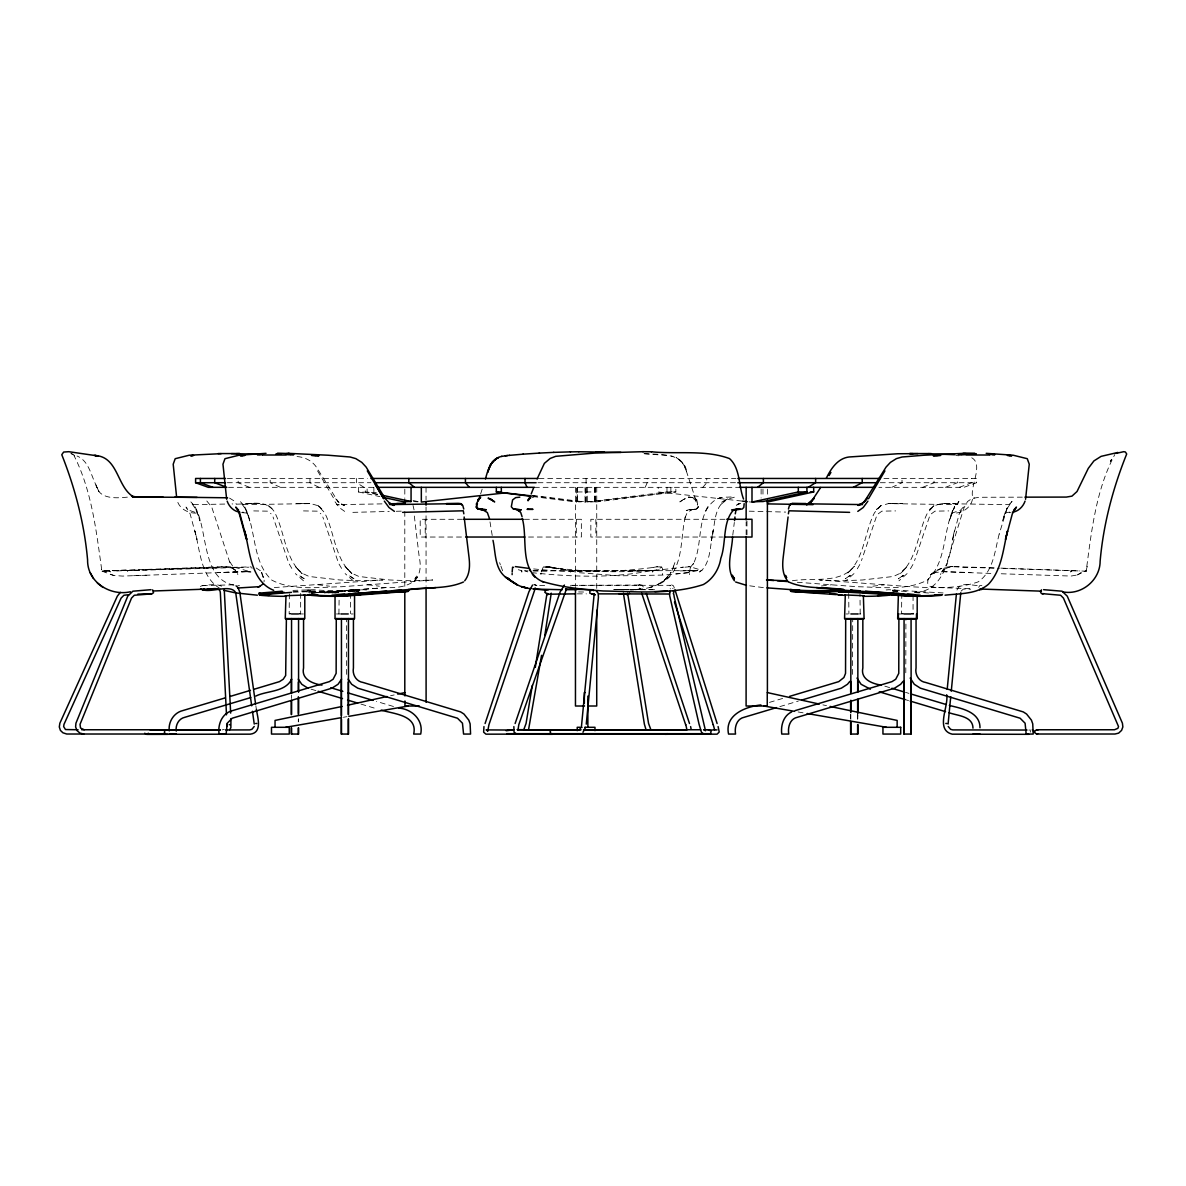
<?xml version="1.0" encoding="UTF-8"?>
<svg xmlns="http://www.w3.org/2000/svg" width="1186" height="1186" viewBox="0 0 1186 1186"><rect width="100%" height="100%" fill="white"/><g stroke="black" fill="none" stroke-linecap="round" stroke-linejoin="round"><path stroke-width="0.75" stroke-dasharray="5 3.75" d="M298.294 721.918L298.294 719.353M596.736 588.404L596.751 487.327M746.142 534.693L746.142 521.796M850.614 718.657L850.614 714.58M850.836 719.353L850.836 714.461M857.626 719.353L857.626 717.204M857.849 718.657L857.626 714.461M852.541 674.374L852.704 618.573M905.793 672.788L905.911 618.573M689.437 574.632L689.466 573.505M521.855 571.948L521.899 570.688L516.162 569.161M540.935 574.632L541.009 573.505M264.048 581.763L264.152 580.191M689.54 572.023L690.445 567.19M732.77 535.183L734.312 522.448M541.142 572.023L543.307 566.908L551.357 567.234M699.71 571.948C711.096 564.136 710.103 543.633 713.112 530.453L711.363 540.401C715.484 526.658 712.623 506.348 727.952 498.757L720.569 504.687C719.635 498.402 747.284 496.104 727.359 497.156C723.46 496.815 719.605 497.749 716.092 499.395C694.922 513.227 703.965 544.834 692.757 564.921L693.617 563.335L690.697 566.908L702.082 570.422M1086.168 571.163L1084.167 571.385L1086.168 571.163C1091.461 531.743 1095.82 489.966 1114.825 454.535M1085.991 571.163L1087.191 566.523L1085.991 571.163L997.396 568.257M1030.426 730.858L1030.263 732.177M978.687 587.381L979.769 585.558L981.904 585.573M570.422 571.948L570.777 570.688L699.992 570.688M940.587 574.632L940.928 573.505M480.612 493.954L482.272 488.825M876.276 516.992L861.481 560.578M929.379 516.992L914.569 560.578M673.114 588.286L672.61 588.627M645.199 487.327L647.185 482.717L647.185 478.462M669.23 576.945L657.074 584.965C685.33 574.098 679.341 539.526 685.597 515.717L684.885 518.223L687.213 512.545L692.327 509.446L690.222 509.847L696.241 509.09L698.317 506.778L696.79 499.899L693.973 497.616L688.844 497.142M697.664 508.231L696.241 509.09L698.317 506.778L696.286 509.09L690.222 509.847M652.685 571.963L653.293 570.659C658.067 571.459 663.775 562.416 662.351 572.023M705.477 511.136L707.805 506.644M1111.415 459.56L1110.318 461.65L1112.409 457.677M956.983 590.035C960.645 580.725 973.291 586.225 980.466 585.573L980.629 585.587M961.06 591.177L963.403 589.057L970.682 589.205M307.545 589.991C313.949 589.412 306.462 594.883 307.159 590.658L307.515 589.991M349.929 592.036L350.685 590.198L352.45 590.05L353.472 589.976L354.036 591.71M356.245 591.888L357.95 589.976L359.714 590.065L360.411 591.918M857.315 568.806L860.072 564.106M910.418 568.806L913.161 564.106M699.71 571.963L700.496 570.659M289.384 593.845L289.147 613.963L290.866 613.963M338.914 613.963L339.152 595.639M848.702 593.43L848.909 613.963M901.79 593.43L901.553 613.963L903.272 613.963M941.64 572.023L947.095 563.765L945.909 565.93L963.936 507.949L967.539 501.515L971.853 498.55L978.984 497.275L1024.882 497.156M665.079 579.569L671.128 572.215C663.122 586.64 645.614 589.427 630.626 589.991M736.328 505.488L738.848 503.605L741.591 503.501M994.164 567.901L954.686 566.611C944.264 565.989 926.162 571.326 927.808 584.431L929.364 586.121L934.939 587.441L970.474 588.686M702.853 487.327L706.767 482.717L706.767 478.462M942.247 571.148L944.619 569.058L942.737 570.51C950.386 564.032 961.579 568.198 970.474 567.382L995.588 568.198M1071.714 570.659L1070.543 571.963L1072.618 570.688M200.523 586.655L201.309 585.869C207.921 585.276 215.496 583.245 221.589 586.18M667.866 576.752L663.878 580.666L668.607 577.419M854.009 573.579L845.855 580.814M907.112 573.579L898.958 580.814M878.263 513.82L881.865 511.151L895.638 510.914M931.366 513.82L934.953 511.151L948.741 510.914M930.358 574.75L936.955 571.919L930.951 574.276M937.815 570.258L941.165 568.376L931.455 573.994M1078 574.558L1080.935 572.897L1077.14 575.002L1071.032 576.055L999.917 573.727M738.848 503.605L737.01 504.613L740.865 503.605M1077.14 575.002L1084.582 571.341M891.753 487.327L902.012 482.717L902.012 478.462M922.738 487.327L934.034 482.717L934.034 478.462M356.63 591.532C359.328 592.526 360.173 588.271 357.001 589.605L312.481 593.044M945.42 487.327L957.473 482.717L957.473 478.462M959.266 487.327L971.779 482.717L971.779 478.462M883.926 478.462L976.597 478.462L976.597 482.717L963.907 487.327L878.915 487.327M639.061 585.039L571.163 585.395M639.328 584.95L642.086 585.069L645.006 589.798M651.396 587.114L652.923 586.596L647.037 588.137M689.955 509.343L686.22 510.529L694.64 509.313L689.57 509.847M638.305 585.291L640.099 584.698M769.447 702.394L782.879 698.376M779.854 706.604L798.326 701.074M933.426 572.823L941.877 571.711L992.623 573.475M222.212 729.909L224.317 729.331M359.091 589.501L357.001 589.724A500.359 353.813 90 0 1 313.578 589.724L292.868 590.406M595.639 487.327L595.639 502.049L596.736 501.708L586.759 502.049L586.759 487.327M390.579 695.737L394.167 694.937M1009.597 512.085L1005.209 513.034L1010.665 512.619M915.34 592.555C945.598 590.895 950.223 553.684 954.433 530.957L952.373 539.422L959.222 513.864L963.343 507.074L960.438 510.247L952.106 513.034C961.846 514.087 972.223 507.356 972.728 497.171C969.392 486.794 985.136 462.451 970.029 456.995M343.421 717.278L347.024 716.655M973.632 498.09L974.655 497.927M661.714 566.878L655.665 566.908M895.964 591.888L895.282 590.05L892.495 590.124M309.086 592.956L363.346 589.724A500.359 353.813 -90 0 0 368.772 590.139M547.739 566.641L549.459 566.908L543.722 566.893L548.807 566.819L579.554 572.749L619.537 575.833L664.101 575.047L688.176 572.675L697.679 570.466L676.509 571.015M533.537 584.831L535.257 584.95M309.946 590.124L307.159 590.109M359.714 590.124L356.927 590.109M531.965 497.438L533.922 497.112M586.759 502.049L666.977 491.953L675.842 491.953L675.842 487.327M594.735 487.327L594.735 501.545L671.943 491.953L671.943 487.327M595.639 502.049L675.842 491.953M126.368 570.095C118.215 570.451 110.046 570.436 101.907 571.089C96.377 532.025 92.034 490.96 73.888 455.365L74.718 455.987L71.59 453.749L73.858 454.801M306.537 591.799L310.599 591.829M657.622 566.597L652.804 567.545L654.375 567.308C612.791 572.808 570.525 573.075 528.852 568.405M821.424 585.988L831.623 584.757M872.822 586.195L884.726 584.757M688.176 572.675L676.198 574.009M311.31 593.059L385.999 587.604C407.776 588.553 424.514 581.481 419.221 557.005L414.062 513.82M103.449 570.94L226.022 566.582L234.309 567.175L250.972 571.963L244.746 571.548L250.972 571.963M353.472 589.976L350.685 590.198M107.778 570.599L105.139 570.851L107.452 570.629M694.655 509.313L688.265 509.861M577.449 487.327L577.449 501.545L575.447 501.708L576.559 502.049L576.559 487.327M312.022 592.956L314.334 592.763M543.307 566.908L570.777 570.688M292.898 591.592L313.534 590.91A501.515 354.629 90 0 0 338.01 591.844M293.342 592.214L313.089 591.532A501.841 354.851 -90 0 0 337.58 592.451M324.238 592.941L338.796 591.873M340.604 591.74L359.714 590.658M327.973 592.941L338.885 592.14M347.972 591.473L359.121 590.687L357.06 590.91A501.515 354.629 90 0 1 348.906 591.488M331.961 593.03L337.417 592.629M334.823 593.03L338.455 592.763M311.473 593.015L385.999 587.604M356.63 591.429L358.528 591.325M353.769 591.429L360.663 591.399M136.019 570.14L102.989 571.163L101.403 569.532M647.838 570.585L646.874 570.629L652.211 570.362C614.659 578.368 571.948 577.019 532.751 572.749M688.251 570.926L694.492 570.629M274.322 587.559L382.856 579.984L362.486 580.829L339.997 579.984L309.101 576.485L302 573.194L295.003 566.285L302.148 573.594C284.803 558.502 284.907 532.173 274.811 512.678C266.642 497.334 245.546 505.607 232.071 503.917M532.87 570.896L653.293 570.659M792.367 580.755C812.618 577.33 839.777 584.253 854.35 566.285L847.204 573.594C864.55 558.502 864.431 532.173 874.542 512.678L880.827 505.77L888.358 503.605L955.738 504.658L957.962 503.635L955.812 504.821L958.94 501.396L952.699 510.514L949.319 520.965L954.626 506.348C942.514 529.371 947.481 561.497 927.244 580.162C906.356 591.013 880.457 587.085 857.582 586.744L793.819 582.015M116.777 570.94L208.425 567.382C217.275 568.361 230.336 563.32 236.815 572.023M133.529 575.699L146.338 575.24M145.092 569.829L251.121 566.849M141.949 570.199L248.823 567.19M139.74 570.273L127.095 570.659L128.177 571.963L126.101 570.688M246.762 571.711L217.883 572.571L248.23 571.548L122.543 576.085L113.886 575.492L101.907 571.089M647.956 570.599L627.483 571.015M352.85 512.352L389.201 511.448M396.287 511.27L401.921 511.136M892.628 590.717L907.764 591.458M892.762 591.354L898.454 591.429M224.747 504.065L193.614 504.658L191.391 503.635L193.54 504.821L190.397 501.396L196.654 510.514L200.034 520.965L194.726 506.348C208.958 529.712 200.093 584.431 239.557 585.721M253.715 510.914L267.487 511.151L271.09 513.82M303.483 510.914L317.255 511.151L320.857 513.82M381.981 503.887L336.32 504.658L344.666 505.058L339.641 503.383L344.088 505.429L339.315 502.612L335.193 498.328L338.41 502.227L316.365 467.076C311.621 460.138 303.216 456.313 294.884 456.551M594.631 501.545L595.802 501.545M227.341 478.462L367.378 478.462M538.993 478.462L735.987 478.462M227.341 482.717L370.981 482.717M537.97 482.717L735.987 482.717M880.308 482.717L976.597 482.717M228.513 487.327L374.435 487.327M534.382 487.327L738.819 487.327M358.498 487.327L358.498 491.953L377.444 492.724M577.226 491.953L594.972 491.953M462.436 519.29L420.2 519.29L420.2 537.036L464.275 537.036M524.405 519.29L581.348 519.29L581.348 537.036L526.243 537.036M724.942 519.29L590.85 519.29L590.85 537.036L722.615 537.036M613.592 589.62L652.863 589.62M307.159 590.658L309.946 590.658M350.685 590.658L353.472 590.658M895.282 590.658L892.495 590.658L895.282 590.05M577.345 593.86L586.403 593.86M289.384 613.607L291.03 613.607M299.005 613.607L300.888 613.963L299.168 613.963M901.79 613.607L903.45 613.607M911.411 613.607L913.309 613.963M301.422 613.963L303.379 613.963M336.424 613.963L341.316 613.963M351.189 613.963L353.146 613.963M845.974 613.963L847.931 613.963M857.789 613.963L860.74 613.963M899.062 613.963L901.034 613.963M910.892 613.963L913.828 613.963M1028.811 730.057L1030.56 730.057M127.362 497.142C115.946 498.328 98.764 499.454 95.918 484.881C90.951 474.919 88.639 460.717 77.046 456.002M576.381 501.545L585.439 502.049L585.439 487.327M544.67 585.587L535.879 585.172M619.033 589.62L627.765 589.991M356.853 590.687L359.58 590.717M654.628 589.783L614.215 589.59L634.984 589.783L641.315 588.627L639.565 589.205L641.048 589.057L639.269 588.093L640.425 589.902M597.018 571.015L570.422 570.392M528.096 570.837L525.087 570.777M547.043 571.015L533.492 570.777M578.59 591.947L587.263 592.051M749.241 511.181L785.651 512.085M233.672 584.831L202.376 585.573L204.244 586.625M1000.865 568.124L1079.809 570.94M942.158 571.548L971.037 572.571M694.018 497.616L696.79 499.899L693.973 497.616L690.089 497.156M688.295 566.611L690.949 566.878M644.028 453.675C658.749 454.772 683.729 451.91 686.902 472.339L683.032 463.355L676.168 457.559L680.897 460.835L684.989 466.958L697.59 505.221M644.354 453.704L667.347 455.557M914.88 591.977L929.098 593.03M914.436 592.6L919.758 593M570.481 585.321L670.787 585.321L669.334 586.314L671.365 584.698L673.485 585.81L674.36 588.004M241.559 512.619L246.999 513.034L242.626 512.085M689.881 566.715L681.327 567.545L683.388 567.116C639.491 573.046 594.705 573.416 550.823 567.308L551.816 567.545L549.459 566.908M955.753 455.498L958.718 455.765M741.784 501.055L658.23 491.953L658.23 487.327M749.092 501.856L750.857 502.049M103.997 571.341L102.174 571.133L105.732 571.993M763.354 587.604L748.099 585.617M367.497 584.757L379.387 586.195M317.729 584.757L329.619 586.195M532.573 495.392L585.439 502.049M532.129 495.837L577.449 501.545M532.81 496.534L576.559 502.049M692.016 497.601L688.354 497.112L692.046 497.616L695.115 499.869L697.071 503.635M569.814 570.244L571.845 570.762L548.095 566.686L554.173 567.723M943.122 592.956L888.863 589.724A500.359 353.813 90 0 1 886.164 589.946M798.119 711.956L805.338 713.216M671.187 456.017L673.025 456.417M413.069 500.492L420.185 502.049M377.667 494.251L367.111 491.953L367.111 487.327M377.578 494.636L365.273 491.953L365.273 487.327M358.498 491.953L379.876 496.608M822.921 704.869L826.509 705.655M229.535 498.09L235.036 501.515L236.222 504.139M393.485 706.485L376.436 701.4M884.815 686.16L890.108 687.747M905.496 692.357L908.847 693.35M905.17 699.577L908.52 700.57M311.103 689.17L316.41 690.756M360.989 704.099L376.11 708.62M110.224 574.365L113.886 575.492M534.501 584.698L536.902 585.499L535.523 585.039M524.39 570.762L527.755 571.889M251.165 567.723L252.336 568.124M344.652 511.388L339.226 507.519L334.541 501.115M249.46 487.327L238.164 482.717L238.164 478.462M280.445 487.327L270.186 482.717L270.186 478.462M256.206 568.005L260.46 570.792L263.722 577.567M318.945 487.327L309.976 482.717L309.976 478.462M220.433 588.745C200.597 577.404 200.093 550.304 194.919 530.957L196.98 539.422L190.131 513.864L186.009 507.074L188.915 510.247L197.232 513.034C188.248 513.82 178.641 508.557 176.892 499.291M364.028 487.327L356.571 482.717L356.571 478.462M108.356 570.688L110.417 571.963L109.171 570.659M232.916 568.524L235.614 570.51L229.12 560.726L229.906 562.801L211.76 507.148L206.186 500.21M70.686 453.082L72.82 454.594M353.265 580.814L345.111 573.579M303.497 580.814L295.344 573.579M670.683 588.834L670.179 588.745M860.206 613.963L859.969 593.845M317.537 470.886L333.948 498.757M339.048 564.106L341.805 568.806M289.28 564.106L292.038 568.806M521.232 570.659L521.855 571.963M96.852 487.209L98.972 491.523L95.918 484.881M413.024 505.488L414.062 509.861M502.612 570.792L499.632 562.609L500.329 564.699M337.639 560.578L322.829 516.992M287.872 560.578L273.062 516.992M569.992 570.659L570.422 571.963M237.526 573.505L237.852 574.632M492.205 535.479L489.462 518.534M255.85 705.774L256.369 709.436M652.641 570.688L652.685 571.948M346.579 674.374L346.416 618.573M662.381 573.505L662.396 574.632M426.041 507.059L426.07 586.269M291.563 694.981L291.563 698.51M913.057 595.639L913.057 613.607M857.849 714.58L857.849 716.344M767.372 489.166L767.401 496.578M762.969 489.106L762.969 496.208M761.115 489.106L761.115 497.987M746.972 521.054L746.972 535.257M670.876 487.327L670.876 491.953M666.977 487.327L666.977 491.953M595.861 519.29L595.861 537.036M594.972 487.327L594.972 502.049A10.63 1.156 0 0 0 577.226 502.049L577.226 487.327M587.159 487.327L587.159 501.545M586.092 478.462L586.092 487.327M585.039 487.327L585.039 501.545M576.322 519.29L576.322 537.036M575.447 487.327L575.462 586.373M426.041 487.327L426.041 499.766M425.211 519.29L425.211 537.036M404.811 489.166L404.797 498.431M404.797 511.374L404.797 587.189M373.872 487.327L373.872 491.953M350.419 593.43L350.419 613.607M300.651 593.43L300.651 613.607M298.59 718.657L298.59 721.429M413.44 501.604A10.63 0.993 3.1 0 1 418.021 501.856M999.19 534.071C994.906 550.423 993.483 571.296 978.183 581.881C956.657 589.309 933.145 587.885 910.67 586.744L819.585 579.984L839.97 580.829L862.459 579.984L893.34 576.485L900.441 573.194L907.453 566.285L900.293 573.594C917.638 558.502 917.534 532.173 927.645 512.678L933.916 505.77L941.462 503.605L1008.841 504.658L1011.05 503.635L1008.901 504.821L1012.043 501.396L1005.787 510.514L1002.422 520.965L1007.729 506.348L999.19 534.071M674.893 562.609L671.928 570.792L674.893 562.609M698.124 506.793L697.561 508.231L698.124 506.793M304.076 578.724L298.976 575.314L304.076 578.724M353.843 578.724L348.743 575.314L353.843 578.724M416.642 576.04L414.967 578.783L417.175 575.314L416.642 576.04M417.161 577.538L413.899 581.807L417.161 577.538M879.271 507.089L876.543 509.491L880.827 505.77L879.271 507.089M932.374 507.089L929.631 509.491L933.916 505.77L932.374 507.089M849.176 576.04L845.307 578.783L850.377 575.314L849.176 576.04M902.264 576.04L898.395 578.783L903.48 575.314L902.264 576.04M682.024 500.448L679.83 501.9L683.759 499.395L682.024 500.448M685.345 498.609L682.884 499.766L686.427 498.135L685.345 498.609M719.502 498.135L717.915 498.609L722.719 497.275L719.502 498.135M697.679 570.466L696.345 570.688L697.768 570.466M432.623 579.984L341.538 586.744C318.649 587.085 292.764 591.013 271.876 580.162C251.64 561.497 256.591 529.371 244.494 506.348L249.801 520.965L246.421 510.514L240.165 501.396L243.308 504.821L241.158 503.635L243.382 504.658L310.762 503.605L318.293 505.77L324.579 512.678C334.674 532.173 334.571 558.502 351.916 573.594L344.77 566.285L351.768 573.194L358.869 576.485L389.764 579.984L412.254 580.829L432.623 579.984M255.968 503.605L246.718 503.635L260.994 503.605L255.968 503.605M305.736 503.605L296.485 503.635L310.762 503.605L305.736 503.605M893.384 503.605L888.358 503.605L902.635 503.635L893.384 503.605M946.472 503.605L941.462 503.605L955.738 503.635L946.472 503.605M952.892 566.641L950.179 566.626L952.892 566.641M934.939 587.441L932.018 586.996L934.939 587.441M319.849 507.089L318.293 505.77L322.577 509.491L319.849 507.089M270.082 507.089L268.525 505.77L272.81 509.491L270.082 507.089M261.676 572.453L263.025 577.167L261.676 572.453"/><path stroke-width="1.5" d="M169.242 730.887C168.19 721.977 173.793 712.756 182.703 710.607L225.266 697.872M176.254 731.095C175.35 725.106 178.686 718.553 184.927 717.263L250.795 697.561M291.578 734.06L291.578 727.967M291.385 679.148L291.356 692.164M298.398 682.158L298.368 691.512M298.59 727.893L298.59 734.06L291.282 734.06L291.282 727.893M341.271 716.344L341.271 681.372M341.494 734.06L341.494 719.353M596.736 610.301L596.721 706.011L587.678 706.011M746.142 536.532L746.098 706.011L767.253 706.011L767.253 692.565L819.318 704.069M746.142 519.957L746.157 487.327M850.614 721.429L850.614 734.06L857.849 734.06L857.849 724.513M850.673 681.372L850.658 692.164M850.836 734.06L850.836 721.918M850.836 693.232L850.836 618.573M857.626 724.765L857.626 734.06M857.849 713.409L857.849 699.191M857.849 692.164L857.849 684.396M857.686 679.756L857.671 691.512M903.895 681.372L903.851 734.06L911.159 734.06L911.07 618.573M904.147 734.06L904.058 618.573M910.907 679.756L910.863 734.06M291.296 714.58L291.326 700.956M298.309 714.461L298.353 696.745M850.629 711.615L850.644 700.956M857.641 712.682L857.656 700.259M512.13 574.632L512.144 573.505M735.29 513.82L735.839 510.795M788.379 513.82L788.927 510.795L849.606 512.352M512.174 572.023L512.574 567.19L513.553 567.382M586.269 724.157L598.426 597.373L598.189 593.252L596.291 590.954M946.665 694.788C948.948 706.1 934.865 729.953 952.254 734.164L1028.811 734.312M947.199 689.303L956.39 594.112M948.088 724.068L950.727 696.701M951.261 691.23L960.779 592.718M226.734 726.469L226.971 724.068M513.864 726.588L514.057 732.192L516.785 734.164L552.468 734.312M788.453 509.031L789.431 505.488L791.952 503.605L862.474 504.599M732.548 536.991C732.118 551.045 725.061 568.079 734.43 580.814M734.534 520.624L734.964 516.992M788.067 516.992L783.234 557.005C782.241 565.055 782.211 574.172 787.519 580.814M1025.564 499.291L1029.255 464.215L1027.269 458.7L1013.259 455.231L986.189 453.334M623.391 593.163L644.383 724.157L646.177 730.25M532.306 685.434L526.08 723.401L523.663 729.998L524.701 729.761M535.286 667.362L547.013 593.282L547.799 594.705L544.774 592.17L545.797 590.302L548.451 589.768M541.557 655.339L528.452 730.25M544.834 635.414L551.238 593.163M483.962 726.588L483.636 732.192L485.949 734.164L628.936 734.06M581.496 726.143L594.156 594.067L595.253 594.942L589.857 593.222L589.813 591.102L592.689 589.768M592.926 589.739L565.529 589.057L566.493 588.834L518.801 724.705L517.956 730.354M535.034 589.205L533.552 589.057L535.331 588.093L488.943 724.705L487.683 731.332L487.105 730.191M669.571 592.274L669.897 591.236L669.645 595.55L699.043 724.157L701.445 732.266L703.772 734.015M714.624 729.746L713.216 724.631M717.115 723.519L674.982 589.798M477.454 503.65L476.95 505.221M478.388 500.788L479.781 496.489M485.474 478.981C487.742 469.952 491.375 458.374 501.915 456.313M533.522 488.098L531.195 493.954M1025.06 501.115C1023.133 506.659 1018.344 511.507 1012.325 512.204M537.095 478.981L544.374 463.355L550.2 458.433L555.73 456.313L594.779 453.082L643.197 451.688M585.558 727.389L582.978 732.266M530.112 496.489L528.052 500.788L529.816 497.438M254.219 726.469L251.892 729.331L249.683 729.909L225.607 729.953M291.667 679.178C285.203 692.342 267.206 690.504 255.835 696.049M341.553 679.178L338.04 684.278L331.947 688.176L232.204 718.227L227.238 723.208L226.141 734.06L219.128 734.06C217.542 724.29 222.256 713.008 232.575 710.607L329.337 681.639L333.103 679.252L336.142 673.366L336.275 618.573M229.684 729.82L230.87 727.655L230.944 718.583M829.088 475.542L830.926 472.413M868.508 498.757L884.919 470.886M820.682 487.461L810.942 502.227L814.145 498.328L806.851 504.495M826.36 478.062C830.986 468.737 837.672 458.374 848.998 456.995L897.817 453.749L917.949 453.645M867.915 501.115L863.215 507.519L857.789 511.388M464.69 580.814C470.012 574.172 469.967 565.055 468.989 557.005L464.141 516.992M979.651 589.783L981.875 589.249L979.74 589.234M982.66 588.478L981.652 589.561M580.547 728.456L578.887 729.998L579.85 729.761M849.828 681.387L847.456 684.278L841.348 688.176L801.692 700.066M903.035 681.387L900.663 684.278L894.57 688.176L797.437 717.263C789.832 718.79 787.623 727.344 788.764 734.06L781.752 734.06C780.67 725.565 783.368 715.795 791.685 711.911M529.104 498.594L528.2 499.588L530.72 497.838M1013.541 510.247L1016.432 507.074L1012.325 513.864L1005.476 539.422L1007.537 530.957C1003.134 549.059 1001.859 569.888 988.487 584.238C976.656 594.408 959.622 593.415 945.034 595.194M263.277 583.853L259.393 586.551M204.259 588.745L202.406 589.827L200.538 588.775M148.413 733.245L146.56 734.312L144.692 733.245M532.514 585.069L528.897 591.799L485.089 723.519M120.364 592.348L117.34 596.158L59.863 723.208L59.3 726.944L60.397 730.383L62.932 732.8L66.727 734.015L162.882 734.015L164.691 732.874L164.587 730.754L162.69 729.761L81.686 729.761M629.529 593.222L626.831 594.705L627.616 593.282L648.549 723.401L650.966 729.998L649.943 729.761M1041.516 589.857L1040.389 591.666L1041.382 593.549L1060.625 595.253L1063.442 598.085L1118.531 726.573L1117.894 728.323L1114.484 729.761L1036.816 729.761L1034.918 730.754L1034.829 732.874L1036.623 734.015L1115.003 734.015L1118.635 733.126L1121.585 730.383L1122.86 726.944L1122.416 723.208L1067.252 596.158L1062.063 591.206L1043.606 589.679M479.218 498.535L476.372 503.902L476.846 508.231L484.303 509.847L482.198 509.446L487.327 512.545L489.462 518.534M506.155 730.754L513.775 729.761M564.417 585.069L560.177 591.799L515.124 723.519M757.617 487.327L763.384 482.717L763.384 478.462M808.17 487.327L815.627 482.717L815.627 478.462M733.422 510.099C722.289 522.433 726.425 543.069 720.821 558.295C719.176 569.028 712.949 579.139 703.372 584.535C671.543 594.972 636.348 591.532 603.244 590.984C582.563 589.442 561.527 587.337 541.631 581.259C518.934 569.799 527.963 538.444 522.3 518.445M463.474 582C446.514 589.531 426.426 586.818 408.444 589.59L435.766 587.604M1116.263 453.349L1123.705 451.688L1125.366 451.97L1126.7 453.971C1112.928 488.232 1103.336 524.331 1100.134 561.215C1100.104 580.102 1081.573 595.402 1063.012 591.918M592.822 593.934L591.977 594.112L594.008 593.934M853.253 487.327L862.222 482.717L862.222 478.462M806.747 504.747L809.712 503.383L806.361 504.51M734.475 509.639L732.444 510.529L737.01 509.165M686.887 729.746L685.834 724.631M689.496 723.519L646.296 593.549M857.774 505.058L862.815 503.383L858.353 505.429L863.141 502.612L867.248 498.328L864.045 502.227L886.075 467.076L890.404 462.392L896.394 458.626L902.101 456.995L923.983 455.231L964.159 453.334L976.226 453.867L971.171 453.764M237.793 588.004L258.844 586.699M665.524 730.102L667.659 729.998M667.837 733.689L665.687 733.778M708.264 730.102L711.215 730.754L710.562 733.689L506.793 733.689M161.622 730.102L162.69 729.761M257.925 586.996L260.312 586.255M230.306 696.375L250.468 690.341M253.819 689.333L279.451 681.639L283.217 679.252L285.663 675.531L286.389 618.573M760.923 704.944C745.653 706.619 724.424 714.802 728.545 734.06L735.542 734.06C734.401 727.344 736.61 718.79 744.215 717.263L776.489 707.612M789.594 696.375L838.739 681.639L843.928 677.517L845.544 673.366L845.692 618.573M795.198 710.607L891.961 681.639L895.726 679.252L898.766 673.366L898.899 618.573M548.065 593.934L546.998 594.23L575.536 593.86M309.739 594.749L311.147 595.357A496.43 351.026 90 0 0 354.673 595.342L359.195 594.957M689.689 733.882L664.946 734.312M285.263 595.743L304.787 595.016L304.787 618.573L285.263 618.573L285.974 595.876M1117.864 452.444L1101.097 456.358L1093.907 460.924L1088.288 468.381L1077.021 491.523L1071.936 496.148L1066.318 497.082L1024.882 497.156M408.74 589.531L354.065 593.623A495.007 350.018 -90 0 1 337.788 594.512M1042.435 593.86L1043.517 593.623M524.627 734.015L525.65 733.778M342.102 706.456L275.048 720.421L275.048 727.3M347.483 705.255L386.992 696.523M397.77 694.151L404.945 692.565L404.945 695.93M1036.623 734.015L1037.691 733.778M751.998 487.327L751.998 502.049L798.311 491.953L806.925 491.953L806.925 487.327M806.925 491.953L762.969 501.545A10.63 0.993 -3.1 0 0 752.013 502.049M813.685 487.327L813.685 491.953L767.372 502.049A10.63 0.993 -3.1 0 0 767.016 501.856M507.86 734.015L508.942 733.778M501.515 456.417L507.638 455.513M553.21 733.778L551.045 733.689L550.037 731.792L551.208 729.998L553.388 730.102M863.378 595.876L864.09 618.573L844.565 618.573L845.292 594.942M304.787 595.016L304.031 595.15M335.03 595.743L335.03 618.573L354.555 618.573L354.555 595.016L346.208 595.668M285.693 727.3L341.612 717.604M348.832 716.344L408.34 706.011M733.067 509.683L742.184 509.046L743.8 507.475L744.156 503.694M506.689 492.739L421.326 502.049L421.326 487.327M360.618 594.883L357.06 595.194L408.295 591.325L406.398 591.532A501.841 354.851 90 0 1 395.531 592.229M407.732 590.836L408.888 590.687L354.199 594.809A496.148 350.834 90 0 1 310.673 594.794M917.193 595.743L917.193 618.573L897.669 618.573L898.38 594.942M505.236 455.75L509.565 455.335M192.829 455.557L190.635 455.765L193.6 455.498M401.461 590.109L400.453 590.198L401.461 590.124M304.906 595.357L311.903 594.749M509.135 455.38L523.337 454.149M151.037 589.679L132.862 591.206L127.747 596.158L75.934 723.208L75.608 726.944L77.105 730.695L79.996 733.126L83.746 734.015M229.224 724.705L230.277 724.631M476.861 508.231L478.255 509.09L476.209 506.778L478.284 509.09L484.955 509.847M255.672 723.519L256.769 723.43M282.209 591.191L258.785 593.193L260.861 593.623M284.017 592.244L258.978 594.497M291.563 592.348L259.482 594.957L261.38 595.357A496.43 351.026 -90 0 0 285.87 596.291M331.932 595.179L344.696 594.26M351.975 593.726L355.622 593.46M348.506 593.949L386.68 591.177M392.136 590.776L401.224 590.109M731.599 509.861L740.316 509.313M522.967 454.179L539.467 453.082M928.208 453.66L954.626 454.727M128.681 594.72L123.922 595.253L121.12 598.085L63.985 724.35L63.644 726.573L65.482 729.538L78.083 729.761M137.873 594.112L151.719 593.875L153.543 592.748L152.653 589.872M654.924 591.577L667.51 590.821M539.17 453.096L553.862 452.37M207.891 589.057L212.768 588.834L207.683 589.057M231.389 453.645L258.726 454.134M218.061 453.571L239.72 453.571L236.34 453.645M790.425 589.501L792.337 589.724A500.359 353.813 90 0 0 835.774 589.724L898.158 593.623A495.007 350.018 -90 0 0 914.436 594.512M266.02 453.334L238.949 455.231L224.955 458.7L222.968 464.215L226.659 499.291M519.809 497.186L515.673 497.616L512.589 499.914L511.314 506.793L513.464 509.09L521.306 509.847L515.732 509.328L519.661 511.285L517.496 509.728L520.728 512.545L522.077 516.651M130.416 591.784C110.105 596.365 87.141 581.985 87.586 559.94C84.399 523.782 75.133 488.365 61.776 454.698L63.644 452.059L68.729 451.688L96.318 455.706M153.409 590.984L213.169 588.879M974.684 453.185L962.735 453.571L966.101 453.645M553.625 452.385L570.496 451.866M402.617 512.352L463.281 510.795L463.83 513.82M150.088 729.968L220.047 729.968M275.997 453.867L281.052 453.764M286.108 453.645L289.488 453.571L277.524 453.185M717.056 729.909L709.539 730.057M389.275 503.768L404.574 503.531M389.734 504.599L460.272 503.605L462.792 505.488L463.756 509.031M570.377 451.881L578.872 451.747M262.566 455.009L286.315 455.009M735.972 509.343L739.278 509.313M845.307 594.942L864.09 595.743M965.908 455.009L989.658 455.009M679.37 729.983L686.694 729.924M562.194 589.724L534.634 589.086M565.781 589.694L576.529 589.605M578.812 451.747L620.901 452.385M405.078 503.605L396.584 503.635L405.286 503.62M513.345 730.042L486.067 729.909M529.92 729.983L579.776 729.968M583.423 729.953L685.893 729.983M163.95 730.027L220.388 729.909M225.533 478.462L195.601 478.462L195.601 482.717L208.276 487.327L226.778 487.327L214.71 482.717L214.71 478.462M370.981 478.462L537.97 478.462M737.811 478.462L880.308 478.462M195.601 482.717L225.533 482.717M374.583 482.717L536.116 482.717M737.811 482.717L876.691 482.717M378.097 487.327L534.382 487.327M739.367 487.327L875.253 487.327M496.341 487.327L496.341 491.953L531.061 495.837M810.246 491.953L813.685 491.953M163.119 497.156L132.536 497.142M174.802 497.156L227.593 497.794M463.785 519.29L523.056 519.29M726.766 519.29L751.998 519.29L751.998 537.036L724.438 537.036M465.624 537.036L524.894 537.036M400.453 590.658L401.461 590.658M795.88 590.658L798.667 590.658M850.747 590.658L851.77 590.658M599.093 593.86L669.378 594.008M291.548 613.963L298.487 613.963M341.316 613.963L348.254 613.963M850.866 613.963L857.789 613.963M903.969 613.963L910.892 613.963M285.604 618.929L304.431 618.929M335.386 618.929L354.199 618.929M844.921 618.929L863.734 618.929M898.024 618.929L916.837 618.929M419.414 706.011L404.945 706.011L404.945 700.97M584.52 706.011L575.462 706.011L575.462 588.212M582.074 727.3L577.226 727.3L577.226 730.68M584.713 727.3L594.972 727.3L594.972 730.68M517.333 729.761L581.11 729.761M584.787 729.761L700.689 729.761M709.317 729.761L703.624 729.761L705.492 730.739L674.182 596.869C673.974 592.6 672.625 594.616 673.826 592.451L673.381 591.102M552.468 730.057L517.304 729.627M169.242 734.06L176.254 734.06M972.98 734.06L979.992 734.06M651.144 451.747C676.806 454.416 705.077 449.494 729.538 458.597C740.524 468.544 738.507 486.082 743.533 499.054M1027.002 730.042L952.788 729.909L950.623 729.331L948.222 726.469M619.033 593.86L627.631 594.23L626.564 593.934M594.912 729.82L644.665 729.983M587.544 734.06L717.1 734.164L719.205 732.044L718.108 726.588M266.257 593.356L264.493 593.267L266.257 593.133M642.871 451.688L651.529 451.747M843.557 590.702L835.819 590.91A501.515 354.629 -90 0 1 792.292 590.91L790.232 590.687L791.433 590.732M595.654 451.747L604.03 451.866M786.867 580.829L766.497 579.984L773.776 580.532M767.372 503.887L813.033 504.658M913.012 453.645L909.632 453.571L931.292 453.571M167.626 734.312L146.56 734.312L250.231 734.164C262.655 732.696 257.644 717.322 256.369 709.436M288.065 453.334L328.24 455.231L350.122 456.995L355.815 458.626L361.804 462.392L366.133 467.076L384.116 496.875M989.539 454.46L994.98 454.623L992.297 454.535M515.376 566.582L528.852 568.405M981.118 589.057L1041.427 591.162M843.883 590.702L889.989 594.142M906.015 595.668L897.669 595.016M257.406 595.194L235.673 592.911L223.932 590.332M795.821 591.725L799.423 592.036L795.836 591.725M221.145 453.66L189.182 455.231L175.187 458.7L173.2 464.215L176.625 497.171M513.464 509.09L515.154 509.298M892.035 593.148L892.673 593.208M838.517 594.912L842.06 595.194L839.925 594.957M845.811 591.429L843.928 591.325L845.826 591.532A501.841 354.851 -90 0 0 856.692 592.229M816.457 587.604L843.78 589.59C825.782 586.818 805.694 589.531 788.734 582M896.601 593.46L900.248 593.726M907.527 594.26L920.277 595.179M850.985 590.109L860.087 590.776M865.528 591.177L903.702 593.949M885.794 594.379L836.249 591.532A501.841 354.851 -90 0 1 792.722 591.517L790.929 591.354L836.338 594.646M766.986 587.856L799.779 590.257M795.836 591.058L804.731 591.71M813.626 592.377L820.727 592.896M829.622 593.563L837.257 594.142M777.423 580.799L788.349 581.614M885.334 594.379L897.535 595.357A496.43 351.026 -90 0 0 941.061 595.342L942.485 594.749M888.047 593.949L898.024 594.809A496.148 350.834 -90 0 0 941.536 594.794M945.805 723.43L946.888 723.519M484.303 509.847L480.034 509.298L486.26 509.861L484.57 509.343M837.449 594.749L840.503 595.046M197.084 497.364L137.191 497.082L131.527 496.148M844.432 595.357L841.17 595.061M887.973 594.571L889.871 594.957L887.973 595.357A496.43 351.026 90 0 1 863.482 596.291M479.885 509.313L485.608 509.847M545.619 590.154L532.766 588.849M742.48 501.144L747.224 501.663M496.341 491.953L530.987 496.311M531.002 588.612C521.44 588.256 513.271 583.038 505.933 577.419C494.532 568.746 495.748 552.928 492.991 540.342M845.307 595.15L844.565 595.016M746.424 585.335L735.646 582M763.843 706.011L794.516 711.333M807.132 713.527L886.491 727.3M94.228 455.335L97.919 456.002L95.265 455.513C118.496 456.847 116.836 487.461 133.707 496.949M570.481 587.455L571.222 587.604M593.949 590.48L592.659 590.243L593.682 590.48M382.945 495.407L411.068 501.545L411.068 487.327M383.449 497.394L404.811 502.049A10.63 0.993 3.1 0 1 411.068 501.545M161.785 733.778L162.882 734.015M708.427 733.778L709.51 734.015M830.096 706.456L897.15 720.421L897.15 727.3M150.637 593.637L151.719 593.875L134.3 595.253L131.527 598.085L80.025 724.35L80.5 728.011L84.25 729.761M648.979 733.778L650.017 734.015M239.883 512.204C233.879 511.507 229.091 506.659 227.149 501.115M1032.28 729.805L1034.4 731.925M945.894 704.44L910.537 693.854M949.334 705.462C961.238 708.324 980.036 711.793 979.992 727.73M945.553 711.659L910.196 701.074M948.963 712.667C957.132 715.766 972.861 715.973 972.98 728.145M398.644 708.042C411.957 708.991 423.713 720.065 420.704 734.06L413.692 734.06C418.021 715.025 393.144 713.824 381.151 710.117M881.272 685.108C872.436 683.892 860.295 679.267 862.845 667.94L862.845 618.573M891.872 688.28L903.806 691.853M879.241 691.823L905.17 699.577M321.984 685.108C313.134 683.892 300.992 679.267 303.557 667.94L303.557 618.573M330.82 687.747L342.843 691.349M347.883 692.846L373.071 700.392M318.189 691.29L342.517 698.569M347.557 700.066L357.623 703.09M870.405 689.17L861.08 684.278L856.989 678.081M508.053 729.761L509.105 730.102M1036.816 729.761L1037.869 730.102M394.449 505.058L389.408 503.383L393.856 505.429L389.082 502.612L384.961 498.328M212.931 487.327L200.404 482.717L200.404 478.462M542.195 581.511L543.514 582M394.419 511.388L388.993 507.519L384.308 501.115M273.699 590.332C250.78 581.125 249.89 551.045 244.687 530.957L246.747 539.422L239.898 513.864L235.777 507.074L238.682 510.247M307.886 688.176L301.778 684.278L298.279 679.178M505.933 577.419L517.467 584.965L505.31 576.945M97.4 583.067L102.93 587.411M414.566 487.327L408.814 482.717L408.814 478.462M236.044 585.854L237.971 587.53L239.824 592.274L255.583 703.935M509.446 579.569L510.647 580.666L507.667 577.73M469.345 487.327L465.431 482.717L465.431 478.462M785.799 576.04L785.265 575.314L786.748 577.626M367.304 470.886L383.715 498.757L375.369 484.585M90.255 572.794L93.427 578.457M910.211 678.081L914.287 684.278L920.395 688.176L1020.123 718.227L1025.089 723.208L1026.187 734.06L1033.199 734.06L1032.739 723.845L1031.435 720.139L1026.572 714.031L1023.266 711.911L925.643 682.454C918.824 681.505 914.762 674.493 916.052 667.94L916.052 618.573M348.15 679.178L351.664 684.278L357.772 688.176L457.5 718.227L462.466 723.208L463.563 734.06L470.575 734.06L470.116 723.845L468.811 720.139L463.948 714.031L460.642 711.911L363.02 682.454C356.2 681.505 352.138 674.493 353.428 667.94L353.428 618.573M529.564 569.265L530.453 571.118M526.999 487.327L525.013 482.717L525.013 478.462M641.7 593.193L685.641 724.705M674.463 601.969L713.186 724.705M246.214 538.918L238.89 512.278M690.637 726.588L691.127 729.301M251.684 705.818L235.718 592.718C230.929 583.808 212.309 592.748 202.821 589.842C206.735 590.732 220.181 584.935 220.344 592.718L226.496 714.817M252.455 711.289L254.249 724.068M224.273 590.035L230.677 713.097M426.041 501.545L426.041 505.221M426.07 588.123L426.1 702.32M348.506 714.58L348.447 618.573M348.506 718.657L348.506 734.06L341.271 734.06L341.271 718.657M341.494 715.573L341.435 618.573M298.575 692.164L298.561 618.573M298.575 699.191L298.59 713.409M291.563 693.232L291.548 618.573M291.563 700.259L291.578 714.461M916.481 613.963L916.481 618.929M898.38 613.963L898.38 618.929M857.849 618.573L857.849 683.151M850.836 700.259L850.836 712.682M798.311 487.327L798.311 491.953M767.401 500.284L767.401 692.594M587.871 696.108L587.871 727.3M584.327 703.194L584.327 692.565A10.407 2.239 0 0 0 585.024 692.58M501.322 487.327L501.322 491.953M404.797 500.284L404.797 503.976M404.797 590.895L404.797 692.594M348.284 682.158L348.284 714.461M348.284 719.353L348.284 734.06M298.294 727.967L298.294 734.06M888.447 594.794A496.148 350.834 -90 0 1 877.566 595.52M269.059 595.387A496.148 350.834 -90 0 1 260.905 594.794M390.075 592.407A501.841 354.851 90 0 1 379.179 592.407M401.402 591.325A501.515 354.629 -90 0 1 395.946 591.621M873.029 592.407A501.841 354.851 -90 0 1 862.148 592.407M856.262 591.621A501.515 354.629 90 0 1 850.822 591.325M489.536 466.958L487.639 472.339L490.544 464.882L489.536 466.958M734.416 578.724L732.177 575.314L734.416 578.724M263.9 594.957L267.932 595.075L263.9 594.957M313.667 594.957L317.7 595.075L313.667 594.957M838.754 591.829L842.861 591.888L838.754 591.829M881.465 594.987L885.512 595.046L881.465 594.987M934.568 594.987L938.6 595.046L934.568 594.987M491.286 463.652L490.337 465.253L492.62 461.932L491.286 463.652M493.628 460.835L492.383 462.184L495.229 459.471L493.628 460.835M480.508 497.616L477.736 499.899L480.567 497.616M496.474 458.597L494.992 459.649L498.372 457.559L496.474 458.597M791.952 503.605L790.098 504.613L791.952 503.605L805.872 503.635L791.952 503.605M311.34 594.868L307.293 595.194L311.325 594.853M403.803 591.71L399.697 592.036L403.803 591.695M242.596 455.557L240.402 455.765L244.85 455.365L242.596 455.557M937.014 455.557L933.278 455.765L940.706 455.365L937.014 455.557M259.912 454.535L257.229 454.623L262.669 454.46L259.912 454.535M961.757 454.535L958.392 454.623L965.093 454.46L961.757 454.535M458.256 503.605L446.351 503.635L460.272 503.605L462.11 504.613L458.256 503.605M528.081 509.313L527.029 509.313L533.018 509.343L528.081 509.313M289.251 727.3L271.49 727.3L271.49 734.06L289.251 734.06L289.251 727.3M900.693 727.3L882.947 727.3L882.947 734.06L900.693 734.06L900.693 727.3M290.451 454.535L287.131 454.46L293.831 454.623L290.451 454.535M315.194 455.557L311.518 455.365L318.945 455.765L315.194 455.557M796.266 589.991L798.667 590.198L796.295 589.991M848.909 591.725L852.526 592.036L848.924 591.725M891.62 594.883L895.163 595.194L891.62 594.883M851.77 590.198L850.747 590.124L851.77 590.198M1009.627 455.557L1007.359 455.365L1011.821 455.765L1009.627 455.557M476.95 508.231L476.401 506.793L477.009 508.245M527.488 588.137L521.618 586.596L527.488 588.137M489.195 498.609L488.098 498.135L491.656 499.766L489.195 498.609M492.516 500.448L490.782 499.395L494.695 501.9L492.516 500.448M535.123 576.945L532.44 574.039L535.123 576.945"/></g></svg>
